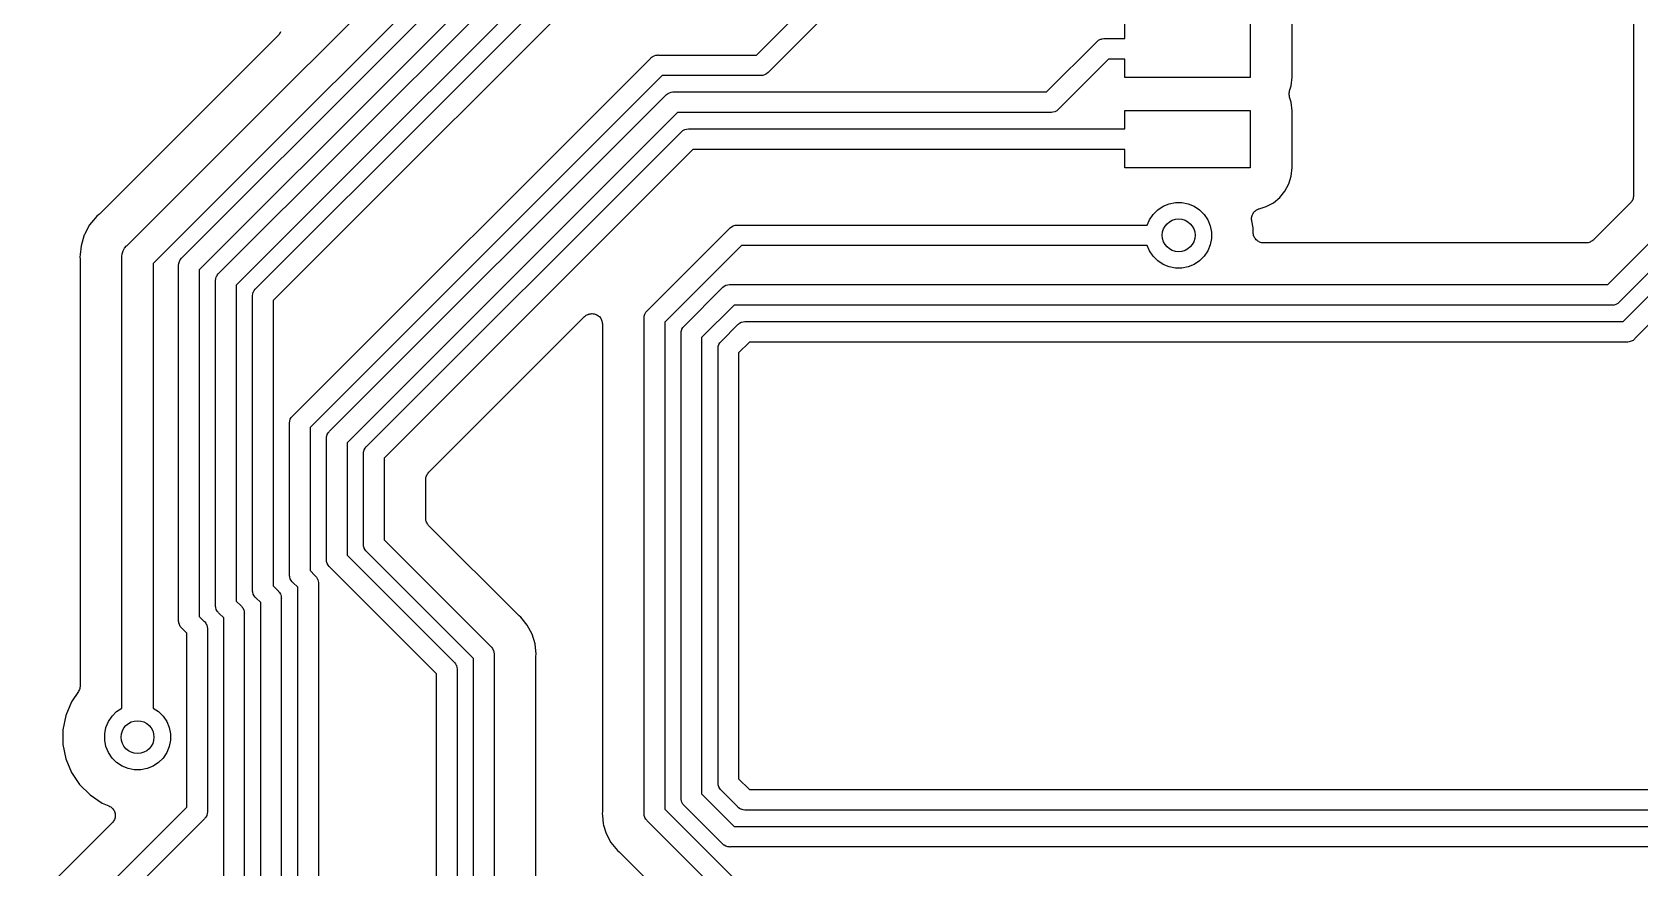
# Model space of a CAD drawing. Extents: x 59 to 2996, y -153 to 1402.
# Drawn here: x 614.89 to 634.46, y 635.73 to 645.91 of the extents above; entities that cross this region are included whole.
import ezdxf

# ---------------------------------------------------------------- set-up
doc = ezdxf.new("R2010")
doc.units = 0
doc.layers.add('BLACK', color=7, linetype='CONTINUOUS')

msp = doc.modelspace()

# ---------------------------------------------------------------- linework, layer by layer
at = {"layer": 'BLACK', "linetype": 'Continuous'}
for points in [[(634.385, 652.631), (634.385, 643.921), (634.385, 643.921), (634.385, 643.921), (634.385, 643.921), (634.385, 643.919), (634.384, 643.908), (634.382, 643.896), (634.382, 643.895), (634.382, 643.895), (634.379, 643.884), (634.375, 643.872), (634.375, 643.872), (634.375, 643.871), (634.369, 643.861), (634.363, 643.85), (634.363, 643.85), (634.363, 643.849), (634.355, 643.84), (634.348, 643.831), (633.898, 643.382), (633.898, 643.382), (633.898, 643.382), (633.898, 643.381), (633.897, 643.381), (633.888, 643.373), (633.879, 643.366), (633.878, 643.366), (633.878, 643.365), (633.867, 643.36), (633.857, 643.354), (633.856, 643.354), (633.856, 643.354), (633.844, 643.35), (633.833, 643.347), (633.832, 643.347), (633.832, 643.347), (633.82, 643.346), (633.808, 643.345), (629.883, 643.345), (629.882, 643.345), (629.882, 643.345), (629.882, 643.345), (629.881, 643.345), (629.869, 643.346), (629.857, 643.347), (629.857, 643.347), (629.856, 643.347), (629.845, 643.351), (629.833, 643.355), (629.833, 643.355), (629.833, 643.355), (629.822, 643.361), (629.812, 643.366), (629.811, 643.367), (629.811, 643.367), (629.802, 643.375), (629.792, 643.382), (629.792, 643.382), (629.792, 643.383), (629.784, 643.392), (629.777, 643.401), (629.777, 643.402), (629.776, 643.402), (629.771, 643.413), (629.765, 643.423), (629.765, 643.424), (629.765, 643.424), (629.761, 643.435), (629.758, 643.447), (629.758, 643.447), (629.758, 643.448), (629.757, 643.46), (629.756, 643.472), (629.756, 643.526), (629.738, 643.614), (629.738, 643.616), (629.737, 643.621), (629.736, 643.627), (629.736, 643.634), (629.736, 643.64), (629.736, 643.646), (629.736, 643.652), (629.738, 643.658), (629.738, 643.665), (629.74, 643.67), (629.741, 643.676), (629.744, 643.682), (629.746, 643.688), (629.749, 643.694), (629.751, 643.699), (629.755, 643.704), (629.758, 643.71), (629.761, 643.715), (629.765, 643.719), (629.769, 643.724), (629.774, 643.729), (629.778, 643.733), (629.782, 643.737), (629.788, 643.741), (629.793, 643.745), (629.798, 643.747), (629.803, 643.751), (629.809, 643.753), (629.815, 643.756), (629.82, 643.758), (629.826, 643.76), (629.912, 643.786), (630.001, 643.834), (630.078, 643.897), (630.141, 643.974), (630.189, 644.063), (630.218, 644.158), (630.228, 644.264), (630.228, 644.952), (630.218, 645.058), (630.198, 645.121), (630.198, 645.121), (630.198, 645.121), (630.198, 645.121), (630.198, 645.123), (630.196, 645.134), (630.193, 645.146), (630.193, 645.146), (630.193, 645.147), (630.194, 645.159), (630.194, 645.171), (630.194, 645.171), (630.194, 645.172), (630.196, 645.183), (630.198, 645.195), (630.218, 645.258), (630.228, 645.364), (630.228, 646.052)], [(615.022, 634.718), (616.774, 636.471), (616.774, 638.591), (616.715, 638.65), (616.711, 638.654), (616.706, 638.659), (616.695, 638.673), (616.683, 638.695), (616.676, 638.718), (616.676, 638.726), (616.674, 638.737), (616.674, 638.743), (616.674, 638.749), (616.674, 643.062), (616.674, 643.069), (616.674, 643.075), (616.674, 643.075), (616.676, 643.093), (616.683, 643.117), (616.695, 643.138), (616.711, 643.157), (616.715, 643.161), (621.611, 648.057)], [(621.809, 647.902), (616.924, 643.017), (616.924, 638.794), (616.984, 638.735), (616.988, 638.731), (616.992, 638.727), (617.004, 638.712), (617.014, 638.694), (617.016, 638.691), (617.023, 638.667), (617.024, 638.649), (617.024, 638.649), (617.025, 638.643), (617.024, 638.637), (617.024, 636.425), (617.025, 636.419), (617.024, 636.413), (617.024, 636.413), (617.023, 636.395), (617.016, 636.372), (617.016, 636.371), (617.004, 636.349), (616.994, 636.337), (616.988, 636.33), (616.984, 636.327), (615.199, 634.542)], [(620.773, 647.502), (616.365, 643.094), (616.365, 637.679), (616.429, 637.636), (616.485, 637.58), (616.529, 637.515), (616.559, 637.442), (616.574, 637.365), (616.574, 637.286), (616.559, 637.209), (616.529, 637.136), (616.485, 637.07), (616.429, 637.015), (616.364, 636.971), (616.291, 636.941), (616.214, 636.925), (616.135, 636.925), (616.058, 636.941), (615.985, 636.971), (615.919, 637.015), (615.864, 637.07), (615.82, 637.136), (615.79, 637.209), (615.774, 637.286), (615.774, 637.365), (615.79, 637.442), (615.82, 637.515), (615.864, 637.58), (615.919, 637.636), (615.984, 637.679), (615.984, 643.163), (615.983, 643.173), (615.984, 643.182), (615.984, 643.182), (615.986, 643.207), (615.987, 643.21), (615.998, 643.246), (616.002, 643.254), (616.015, 643.279), (616.039, 643.308), (616.046, 643.314), (620.472, 647.739)], [(617.224, 630.404), (617.224, 638.777), (617.165, 638.836), (617.161, 638.84), (617.157, 638.845), (617.145, 638.859), (617.133, 638.881), (617.126, 638.905), (617.125, 638.917), (617.124, 638.923), (617.124, 638.923), (617.124, 638.929), (617.124, 638.935), (617.124, 642.876), (617.124, 642.882), (617.124, 642.888), (617.124, 642.888), (617.126, 642.907), (617.133, 642.93), (617.138, 642.938), (617.145, 642.952), (617.157, 642.966), (617.161, 642.971), (617.165, 642.975), (621.938, 647.748)], [(622.083, 647.539), (617.374, 642.83), (617.374, 638.981), (617.434, 638.922), (617.438, 638.918), (617.442, 638.913), (617.454, 638.899), (617.464, 638.879), (617.466, 638.877), (617.473, 638.854), (617.474, 638.835), (617.474, 638.835), (617.475, 638.829), (617.474, 638.823), (617.474, 630.358)], [(617.674, 632.092), (617.674, 638.964), (617.615, 639.023), (617.611, 639.027), (617.607, 639.031), (617.595, 639.046), (617.583, 639.067), (617.576, 639.091), (617.575, 639.104), (617.574, 639.109), (617.574, 639.109), (617.574, 639.115), (617.574, 639.122), (617.574, 642.69), (617.574, 642.696), (617.574, 642.702), (617.574, 642.702), (617.576, 642.72), (617.583, 642.744), (617.586, 642.749), (617.595, 642.766), (617.607, 642.78), (617.611, 642.785), (617.615, 642.789), (622.125, 647.298)], [(622.269, 647.089), (617.824, 642.644), (617.824, 639.167), (617.884, 639.108), (617.888, 639.104), (617.892, 639.1), (617.892, 639.1), (617.904, 639.085), (617.916, 639.064), (617.917, 639.057), (617.923, 639.04), (617.924, 639.022), (617.924, 639.022), (617.925, 639.015), (617.924, 639.009), (617.924, 632.138)], [(618.125, 632.279), (618.125, 639.15), (618.065, 639.209), (618.061, 639.213), (618.057, 639.218), (618.057, 639.218), (618.045, 639.232), (618.033, 639.254), (618.026, 639.277), (618.025, 639.288), (618.024, 639.296), (618.024, 639.302), (618.024, 639.308), (618.024, 641.141), (618.024, 641.147), (618.024, 641.154), (618.024, 641.154), (618.026, 641.172), (618.033, 641.196), (618.045, 641.217), (618.061, 641.236), (618.065, 641.24), (622.417, 645.592), (622.421, 645.597), (622.426, 645.601), (622.426, 645.601), (622.44, 645.612), (622.462, 645.624), (622.465, 645.625), (622.485, 645.631), (622.504, 645.633), (622.504, 645.633), (622.51, 645.634), (622.516, 645.633), (623.708, 645.633), (624.967, 646.892)], [(625.112, 646.683), (623.853, 645.424), (623.849, 645.419), (623.83, 645.404), (623.808, 645.392), (623.785, 645.385), (623.766, 645.383), (623.766, 645.383), (623.76, 645.382), (623.754, 645.383), (622.562, 645.383), (618.274, 641.096), (618.274, 639.354), (618.334, 639.295), (618.338, 639.291), (618.342, 639.286), (618.342, 639.286), (618.354, 639.272), (618.366, 639.25), (618.368, 639.242), (618.373, 639.226), (618.375, 639.208), (618.375, 639.208), (618.375, 639.202), (618.375, 639.196), (618.375, 632.324)], [(619.814, 631.225), (619.814, 638.097), (618.515, 639.396), (618.511, 639.399), (618.507, 639.404), (618.495, 639.418), (618.483, 639.44), (618.483, 639.441), (618.476, 639.464), (618.475, 639.482), (618.475, 639.482), (618.474, 639.488), (618.475, 639.494), (618.475, 640.955), (618.474, 640.961), (618.475, 640.967), (618.476, 640.986), (618.478, 640.991), (618.483, 641.009), (618.495, 641.031), (618.507, 641.045), (618.507, 641.045), (618.511, 641.05), (618.515, 641.054), (622.604, 645.142), (622.608, 645.147), (622.612, 645.151), (622.612, 645.151), (622.627, 645.162), (622.627, 645.162), (622.627, 645.162), (622.648, 645.174), (622.672, 645.181), (622.69, 645.183), (622.69, 645.183), (622.696, 645.184), (622.703, 645.183), (627.241, 645.183), (627.85, 645.792), (627.854, 645.797), (627.859, 645.801), (627.859, 645.801), (627.873, 645.812), (627.895, 645.824), (627.909, 645.828), (627.918, 645.831), (627.937, 645.833), (627.937, 645.833), (627.943, 645.834), (627.949, 645.833), (628.193, 645.833), (628.193, 646.058)], [(629.717, 646.058), (629.717, 645.358), (628.193, 645.358), (628.193, 645.583), (627.995, 645.583), (627.386, 644.974), (627.382, 644.969), (627.377, 644.965), (627.369, 644.959), (627.363, 644.954), (627.341, 644.942), (627.318, 644.935), (627.299, 644.933), (627.299, 644.933), (627.293, 644.932), (627.287, 644.933), (622.748, 644.933), (618.725, 640.909), (618.725, 639.54), (620.023, 638.241), (620.028, 638.237), (620.032, 638.233), (620.044, 638.218), (620.054, 638.2), (620.055, 638.197), (620.062, 638.173), (620.064, 638.155), (620.064, 638.155), (620.065, 638.148), (620.064, 638.142), (620.064, 631.271)], [(617.916, 645.915), (617.91, 645.905), (617.905, 645.894), (617.904, 645.894), (617.904, 645.893), (617.897, 645.884), (617.889, 645.875), (615.709, 643.695), (615.708, 643.694), (615.704, 643.691), (615.7, 643.687), (615.678, 643.669), (615.639, 643.621), (615.639, 643.621), (615.591, 643.563), (615.528, 643.445), (615.528, 643.445), (615.526, 643.441), (615.486, 643.31), (615.475, 643.202), (615.475, 643.201), (615.473, 643.173), (615.475, 643.145), (615.476, 643.143), (615.475, 643.137), (615.476, 643.132), (615.476, 637.953), (615.476, 637.953), (615.476, 637.953), (615.476, 637.953), (615.476, 637.951), (615.475, 637.939), (615.473, 637.928), (615.473, 637.927), (615.473, 637.926), (615.47, 637.915), (615.466, 637.904), (615.466, 637.904), (615.466, 637.903), (615.46, 637.893), (615.455, 637.882), (615.37, 637.755), (615.301, 637.59), (615.266, 637.415), (615.266, 637.236), (615.301, 637.061), (615.37, 636.895), (615.469, 636.747), (615.596, 636.62), (615.744, 636.521), (615.824, 636.488), (615.825, 636.487), (615.825, 636.487), (615.825, 636.487), (615.826, 636.487), (615.837, 636.481), (615.847, 636.475), (615.847, 636.475), (615.848, 636.475), (615.857, 636.467), (615.866, 636.459), (615.866, 636.459), (615.867, 636.459), (615.874, 636.45), (615.882, 636.44), (615.882, 636.44), (615.882, 636.44), (615.888, 636.429), (615.893, 636.418), (615.893, 636.418), (615.894, 636.418), (615.897, 636.406), (615.9, 636.395), (615.9, 636.394), (615.9, 636.394), (615.902, 636.382), (615.903, 636.37), (615.903, 636.37), (615.903, 636.369), (615.901, 636.357), (615.9, 636.345), (615.9, 636.345), (615.9, 636.345), (615.896, 636.333), (615.893, 636.321), (615.893, 636.321), (615.893, 636.321), (615.887, 636.31), (615.881, 636.3), (615.881, 636.299), (615.881, 636.299), (615.873, 636.29), (615.865, 636.28), (614.891, 635.306)], [(620.264, 631.412), (620.264, 638.283), (618.965, 639.582), (618.961, 639.586), (618.955, 639.593), (618.945, 639.605), (618.933, 639.627), (618.933, 639.629), (618.926, 639.65), (618.925, 639.669), (618.925, 639.669), (618.924, 639.675), (618.925, 639.681), (618.925, 640.769), (618.924, 640.775), (618.925, 640.789), (618.926, 640.799), (618.927, 640.802), (618.933, 640.823), (618.945, 640.844), (618.957, 640.859), (618.957, 640.859), (618.961, 640.863), (618.965, 640.867), (622.79, 644.692), (622.794, 644.697), (622.799, 644.701), (622.799, 644.701), (622.813, 644.712), (622.835, 644.724), (622.858, 644.731), (622.883, 644.734), (622.889, 644.733), (628.193, 644.733), (628.193, 644.958), (629.717, 644.958), (629.717, 644.258), (628.193, 644.258), (628.193, 644.483), (624.01, 644.483), (624.01, 644.483), (622.935, 644.483), (619.175, 640.723), (619.175, 639.726), (620.473, 638.428), (620.478, 638.424), (620.482, 638.419), (620.482, 638.419), (620.494, 638.405), (620.505, 638.383), (620.507, 638.379), (620.513, 638.359), (620.514, 638.341), (620.514, 638.341), (620.515, 638.335), (620.514, 638.329), (620.514, 631.457)], [(626.558, 632.126), (622.382, 636.301), (622.377, 636.305), (622.372, 636.312), (622.362, 636.324), (622.35, 636.346), (622.343, 636.369), (622.342, 636.38), (622.341, 636.388), (622.341, 636.388), (622.341, 636.394), (622.341, 636.4), (622.341, 642.423), (622.341, 642.429), (622.341, 642.436), (622.341, 642.436), (622.343, 642.454), (622.35, 642.477), (622.351, 642.478), (622.362, 642.499), (622.374, 642.513), (622.377, 642.518), (622.382, 642.522), (623.381, 643.521), (623.385, 643.525), (623.389, 643.529), (623.389, 643.529), (623.403, 643.54), (623.404, 643.541), (623.425, 643.553), (623.449, 643.56), (623.467, 643.562), (623.467, 643.562), (623.473, 643.562), (623.48, 643.562), (628.466, 643.562), (628.493, 643.626), (628.537, 643.692), (628.593, 643.747), (628.658, 643.791), (628.731, 643.821), (628.808, 643.837), (628.887, 643.837), (628.964, 643.821), (629.037, 643.791), (629.103, 643.747), (629.158, 643.692), (629.202, 643.626), (629.232, 643.553), (629.248, 643.476), (629.248, 643.397), (629.232, 643.32), (629.202, 643.247), (629.158, 643.182), (629.103, 643.126), (629.037, 643.082), (628.964, 643.052), (628.887, 643.037), (628.808, 643.037), (628.731, 643.052), (628.658, 643.082), (628.593, 643.126), (628.537, 643.182), (628.493, 643.247), (628.466, 643.312), (623.525, 643.312), (622.591, 642.378), (622.591, 636.446), (626.767, 632.27)], [(638.69, 635.987), (623.391, 635.987), (623.385, 635.986), (623.379, 635.987), (623.379, 635.987), (623.36, 635.988), (623.337, 635.996), (623.315, 636.007), (623.311, 636.01), (623.301, 636.019), (623.301, 636.019), (623.296, 636.023), (623.292, 636.028), (622.832, 636.487), (622.827, 636.491), (622.824, 636.496), (622.812, 636.51), (622.8, 636.532), (622.795, 636.549), (622.793, 636.556), (622.791, 636.574), (622.791, 636.574), (622.791, 636.58), (622.791, 636.586), (622.791, 642.237), (622.791, 642.243), (622.791, 642.249), (622.791, 642.249), (622.793, 642.267), (622.8, 642.291), (622.801, 642.292), (622.812, 642.313), (622.824, 642.327), (622.827, 642.332), (622.832, 642.336), (623.292, 642.796), (623.296, 642.8), (623.301, 642.804), (623.301, 642.804), (623.315, 642.816), (623.337, 642.828), (623.338, 642.828), (623.36, 642.835), (623.379, 642.837), (623.379, 642.837), (623.385, 642.837), (623.391, 642.837), (634.072, 642.837), (634.893, 643.658)], [(635.102, 643.514), (634.216, 642.628), (634.212, 642.623), (634.193, 642.607), (634.171, 642.596), (634.148, 642.588), (634.129, 642.587), (634.129, 642.587), (634.123, 642.586), (634.117, 642.587), (623.437, 642.587), (623.041, 642.191), (623.041, 636.632), (623.437, 636.237), (638.736, 636.237)], [(639.09, 636.437), (623.577, 636.437), (623.571, 636.436), (623.565, 636.437), (623.565, 636.437), (623.547, 636.438), (623.523, 636.446), (623.52, 636.447), (623.502, 636.457), (623.487, 636.469), (623.482, 636.473), (623.479, 636.478), (623.282, 636.674), (623.277, 636.678), (623.272, 636.685), (623.262, 636.697), (623.25, 636.719), (623.243, 636.742), (623.241, 636.767), (623.241, 636.773), (623.241, 642.05), (623.241, 642.057), (623.241, 642.063), (623.241, 642.063), (623.243, 642.081), (623.25, 642.105), (623.251, 642.106), (623.262, 642.126), (623.274, 642.141), (623.277, 642.145), (623.282, 642.149), (623.479, 642.346), (623.482, 642.35), (623.489, 642.356), (623.502, 642.366), (623.523, 642.378), (623.524, 642.378), (623.547, 642.385), (623.565, 642.387), (623.565, 642.387), (623.571, 642.387), (623.577, 642.387), (634.258, 642.387), (635.343, 643.472)], [(635.552, 643.327), (634.402, 642.178), (634.399, 642.173), (634.379, 642.157), (634.358, 642.146), (634.334, 642.138), (634.316, 642.137), (634.316, 642.137), (634.31, 642.136), (634.304, 642.137), (623.623, 642.137), (623.491, 642.005), (623.491, 636.818), (623.623, 636.687), (639.136, 636.687)], [(621.022, 634.138), (621.022, 638.298), (621.022, 638.299), (621.023, 638.305), (621.023, 638.31), (621.025, 638.335), (621.013, 638.459), (620.977, 638.578), (620.918, 638.688), (620.855, 638.765), (620.855, 638.765), (620.839, 638.785), (620.82, 638.8), (620.818, 638.802), (620.815, 638.805), (620.811, 638.809), (619.72, 639.9), (619.719, 639.9), (619.719, 639.9), (619.719, 639.9), (619.718, 639.901), (619.711, 639.91), (619.704, 639.919), (619.703, 639.92), (619.703, 639.92), (619.698, 639.931), (619.692, 639.941), (619.692, 639.942), (619.692, 639.942), (619.688, 639.954), (619.685, 639.965), (619.685, 639.965), (619.685, 639.966), (619.684, 639.978), (619.683, 639.989), (619.683, 640.46), (619.683, 640.46), (619.683, 640.46), (619.683, 640.46), (619.683, 640.462), (619.684, 640.473), (619.685, 640.485), (619.685, 640.486), (619.685, 640.486), (619.689, 640.497), (619.692, 640.509), (619.693, 640.509), (619.693, 640.51), (619.698, 640.52), (619.704, 640.531), (619.704, 640.531), (619.705, 640.532), (619.712, 640.541), (619.72, 640.55), (621.616, 642.446), (621.617, 642.447), (621.617, 642.447), (621.617, 642.447), (621.618, 642.448), (621.627, 642.455), (621.637, 642.463), (621.637, 642.463), (621.637, 642.463), (621.648, 642.469), (621.659, 642.474), (621.659, 642.474), (621.659, 642.475), (621.671, 642.478), (621.682, 642.481), (621.683, 642.481), (621.683, 642.481), (621.695, 642.482), (621.707, 642.484), (621.707, 642.484), (621.708, 642.484), (621.72, 642.482), (621.732, 642.481), (621.732, 642.481), (621.732, 642.481), (621.744, 642.477), (621.755, 642.474), (621.756, 642.474), (621.756, 642.474), (621.767, 642.468), (621.777, 642.462), (621.777, 642.462), (621.778, 642.462), (621.787, 642.454), (621.796, 642.446), (621.797, 642.446), (621.797, 642.446), (621.804, 642.436), (621.812, 642.427), (621.812, 642.427), (621.812, 642.427), (621.818, 642.416), (621.824, 642.405), (621.824, 642.405), (621.824, 642.405), (621.827, 642.393), (621.831, 642.381), (621.831, 642.381), (621.831, 642.381), (621.832, 642.369), (621.833, 642.357), (621.833, 636.431), (621.833, 636.429), (621.833, 636.424), (621.833, 636.419), (621.83, 636.394), (621.833, 636.369), (621.833, 636.369), (621.842, 636.27), (621.848, 636.253), (621.879, 636.15), (621.937, 636.04), (621.996, 635.969), (621.996, 635.969), (622.016, 635.944), (622.036, 635.928), (622.037, 635.927), (622.041, 635.923), (622.045, 635.92), (626.013, 631.952)]]:
    msp.add_lwpolyline(points, dxfattribs=at)
at = {"layer": 'BLACK'}
for centre in [(628.848, 643.437), (616.174, 637.325)]:
    msp.add_circle(centre, 0.2, dxfattribs=at)

doc.saveas('drawing.dxf')
